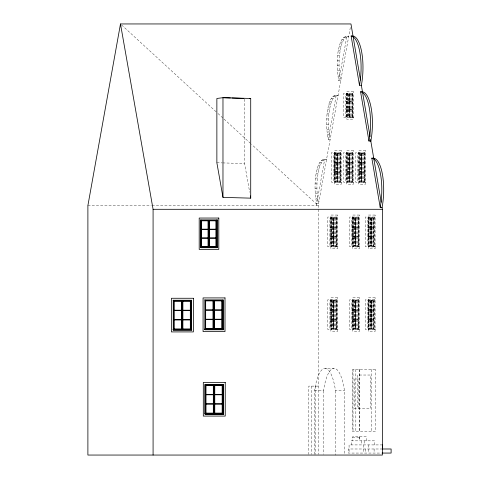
<?xml version="1.0" encoding="UTF-8"?>
<svg xmlns="http://www.w3.org/2000/svg" width="479" height="479" viewBox="0 0 479 479"><rect width="100%" height="100%" fill="white"/><g stroke="black" fill="none" stroke-linecap="round" stroke-linejoin="round"><path stroke-width="0.36" stroke-dasharray="2.4 1.8" d="M324.81 159.525C318.852 163.399 318.481 171.638 317.349 178.002C316.529 186.523 316.882 195.169 318.595 203.563L316.709 203.611C314.715 193.66 314.481 183.337 316.134 173.32C317.326 168.452 318.188 162.315 322.93 159.579L326.552 159.393L322.93 159.579M336.372 95.357C330.414 99.225 330.043 107.47 328.911 113.834C328.091 122.355 328.444 130.995 330.157 139.389L328.271 139.443C326.283 129.486 326.043 119.169 327.696 109.146C328.887 104.284 329.75 98.141 334.492 95.405L338.114 95.219L334.492 95.405M346.94 36.703C340.982 40.577 340.611 48.816 339.479 55.181C338.659 63.701 339.012 72.347 340.725 80.741L338.839 80.789C336.851 70.838 336.611 60.516 338.264 50.499C339.455 45.631 340.318 39.494 345.06 36.757L348.682 36.572L345.06 36.757M316.356 205.593L324.666 159.441M328.271 139.443L336.234 95.273M338.839 80.789L346.802 36.62M350.329 27.471L318.23 205.593L318.23 454.308M343.377 37.835L345.263 37.787M341.814 39.829L343.694 39.781M340.407 42.667L342.287 42.619M339.21 46.265L341.096 46.212M338.264 50.499L340.15 50.445M337.599 55.229L339.479 55.181M337.228 60.312L339.108 60.264M337.174 65.581L339.054 65.533M337.426 70.862L339.312 70.814M337.988 75.987L339.874 75.939M332.809 96.489L334.695 96.435M331.246 98.482L333.127 98.429M329.839 101.32L331.719 101.267M328.642 104.913L330.528 104.865M327.696 109.146L329.582 109.098M327.025 113.882L328.911 113.834M326.66 118.966L328.54 118.918M326.6 124.235L328.486 124.181M326.858 129.516L328.744 129.468M327.42 134.641L329.307 134.587M321.247 160.657L323.133 160.609M319.679 162.65L321.565 162.603M318.278 165.489L320.158 165.441M317.08 169.087L318.966 169.033M316.134 173.32L318.014 173.266M315.463 178.05L317.349 178.002M315.098 183.134L316.978 183.086M315.038 188.403L316.924 188.355M315.296 193.684L317.182 193.636M315.859 198.809L317.745 198.761M87.891 205.593L151.352 205.593M152.1 205.593L318.23 205.593L251.583 144.371M314.571 454.326L314.571 390.792A40.146 11.664 -90 0 1 325.037 368.363L334.025 368.363A40.146 11.664 90 0 1 344.491 390.792L344.491 455.05M318.23 386.11L308.823 386.11L308.823 454.308M314.571 390.792L323.559 390.792A40.146 11.664 90 0 1 334.025 368.363M325.037 368.363A40.146 11.664 -90 0 1 335.504 390.792L344.491 390.792M352.574 437.453L359.813 437.453M382.547 444.919L349.077 444.919L349.077 453.062M382.547 448.991L348.263 448.991L348.263 453.062L381.512 453.062M216.867 162.746L221.981 162.89M222.705 162.914L244.607 163.531L249.673 192.259M121.588 24.962L217.43 113.002M217.981 113.505L223.489 118.564M224.04 119.073L251.032 143.862M374.668 444.919L374.668 440.842L351.185 440.842L351.185 444.919M374.087 217.035L374.087 246.727M374.087 299.77L374.087 329.462M374.111 448.991L374.111 453.062M373.919 246.134L373.919 217.628L371.375 217.628L371.375 246.134M373.919 328.863L373.919 300.363L371.375 300.363L371.375 328.863M373.357 218.023L373.357 226.998M373.357 227.393L373.357 236.369M373.357 236.764L373.357 245.739M373.357 300.758L373.357 309.733M373.357 310.129L373.357 319.098M373.357 319.499L373.357 328.468M372.446 218.023L372.446 226.998M372.446 227.393L372.446 236.369M372.446 236.764L372.446 245.739M372.446 300.758L372.446 309.733M372.446 310.129L372.446 319.098M372.446 319.499L372.446 328.468M371.488 218.023L371.488 226.998M371.488 227.393L371.488 236.369M371.488 236.764L371.488 245.739M371.488 300.758L371.488 309.733M371.488 310.129L371.488 319.098M371.488 319.499L371.488 328.468M371.207 246.134L371.207 217.628L368.656 217.628L368.656 246.134M371.207 328.863L371.207 300.363L368.656 300.363L368.656 328.863M371.237 369.441L371.237 431.723M371.093 218.023L371.093 226.998M371.093 227.393L371.093 236.369M371.093 236.764L371.093 245.739M371.093 300.758L371.093 309.733M371.093 310.129L371.093 319.098M371.093 319.499L371.093 328.468M371.033 218.023L371.033 226.998M371.033 227.393L371.033 236.369M371.033 236.764L371.033 245.739M371.033 300.758L371.033 309.733M371.033 310.129L371.033 319.098M371.033 319.499L371.033 328.468M370.902 217.035L370.902 246.727M370.902 299.77L370.902 329.462M370.638 218.023L370.638 226.998M370.638 227.393L370.638 236.369M370.638 236.764L370.638 245.739M370.638 300.758L370.638 309.733M370.638 310.129L370.638 319.098M370.638 319.499L370.638 328.468M370.117 218.023L370.117 226.998M370.117 227.393L370.117 236.369M370.117 236.764L370.117 245.739M370.117 300.758L370.117 309.733M370.117 310.129L370.117 319.098M370.117 319.499L370.117 328.468M369.728 218.023L369.728 226.998M369.728 227.393L369.728 236.369M369.728 236.764L369.728 245.739M369.728 300.758L369.728 309.733M369.728 310.129L369.728 319.098M369.728 319.499L369.728 328.468M368.944 217.035L368.944 246.727M368.944 299.77L368.944 329.462M368.77 218.023L368.77 226.998M368.77 227.393L368.77 236.369M368.77 236.764L368.77 245.739M368.77 300.758L368.77 309.733M368.77 310.129L368.77 319.098M368.77 319.499L368.77 328.468M368.489 217.035L368.489 246.727M368.489 299.77L368.489 329.462M368.285 444.919L368.285 453.062M366.435 440.842L366.435 436.77L352.574 436.77L352.574 440.842M365.261 448.991L365.261 453.062M364.513 152.526L364.513 182.218M364.345 181.625L364.345 153.124L361.801 153.124L361.801 181.625M364.16 440.842L364.16 444.919M363.777 153.519L363.777 162.489M363.777 162.884L363.777 171.859M363.777 172.254L363.777 181.23M363.339 444.919L363.339 453.062M362.866 153.519L362.866 162.489M362.866 162.884L362.866 171.859M362.866 172.254L362.866 181.23M361.908 153.519L361.908 162.489M361.908 162.884L361.908 171.859M361.908 172.254L361.908 181.23M361.633 181.625L361.633 153.124L359.082 153.124L359.082 181.625M361.693 440.842L361.693 444.919M361.519 153.519L361.519 162.489M361.519 162.884L361.519 171.859M361.519 172.254L361.519 181.23M361.453 153.519L361.453 162.489M361.453 162.884L361.453 171.859M361.453 172.254L361.453 181.23M361.328 152.526L361.328 182.218M361.064 153.519L361.064 162.489M361.064 162.884L361.064 171.859M361.064 172.254L361.064 181.23M360.543 153.519L360.543 162.489M360.543 162.884L360.543 171.859M360.543 172.254L360.543 181.23M360.154 153.519L360.154 162.489M360.154 162.884L360.154 171.859M360.154 172.254L360.154 181.23M359.813 369.441L359.813 431.723M359.813 436.77L359.813 440.842M359.531 369.441L359.531 431.723M359.37 152.526L359.37 182.218M359.196 153.519L359.196 162.489M359.196 162.884L359.196 171.859M359.196 172.254L359.196 181.23M359.196 436.77L359.196 440.842M358.915 152.526L358.915 182.218M358.454 217.035L358.454 246.727M358.454 299.77L358.454 329.462M358.496 408.581L358.496 378.973L354.352 378.973L354.352 408.581L370.477 408.581L370.477 375.027L357.753 375.027L357.753 408.581M358.286 246.134L358.286 217.628L355.735 217.628L355.735 246.134M358.286 328.863L358.286 300.363L355.735 300.363L355.735 328.863M357.717 218.023L357.717 226.998M357.717 227.393L357.717 236.369M357.717 236.764L357.717 245.739M357.717 300.758L357.717 309.733M357.717 310.129L357.717 319.098M357.717 319.499L357.717 328.468M356.807 218.023L356.807 226.998M356.807 227.393L356.807 236.369M356.807 236.764L356.807 245.739M356.807 300.758L356.807 309.733M356.807 310.129L356.807 319.098M356.807 319.499L356.807 328.468M355.849 218.023L355.849 226.998M355.849 227.393L355.849 236.369M355.849 236.764L355.849 245.739M355.849 300.758L355.849 309.733M355.849 310.129L355.849 319.098M355.849 319.499L355.849 328.468M355.831 369.441L355.831 431.723M355.568 246.134L355.568 217.628L353.023 217.628L353.023 246.134M355.568 328.863L355.568 300.363L353.023 300.363L353.023 328.863M355.46 218.023L355.46 226.998M355.46 227.393L355.46 236.369M355.46 236.764L355.46 245.739M355.46 300.758L355.46 309.733M355.46 310.129L355.46 319.098M355.46 319.499L355.46 328.468M355.394 218.023L355.394 226.998M355.394 227.393L355.394 236.369M355.394 236.764L355.394 245.739M355.394 300.758L355.394 309.733M355.394 310.129L355.394 319.098M355.394 319.499L355.394 328.468M355.268 217.035L355.268 246.727M355.268 299.77L355.268 329.462M354.999 218.023L354.999 226.998M354.999 227.393L354.999 236.369M354.999 236.764L354.999 245.739M354.999 300.758L354.999 309.733M354.999 310.129L354.999 319.098M354.999 319.499L354.999 328.468M354.484 218.023L354.484 226.998M354.484 227.393L354.484 236.369M354.484 236.764L354.484 245.739M354.484 300.758L354.484 309.733M354.484 310.129L354.484 319.098M354.484 319.499L354.484 328.468M354.089 218.023L354.089 226.998M354.089 227.393L354.089 236.369M354.089 236.764L354.089 245.739M354.089 300.758L354.089 309.733M354.089 310.129L354.089 319.098M354.089 319.499L354.089 328.468M353.31 217.035L353.31 246.727M353.31 299.77L353.31 329.462M353.131 218.023L353.131 226.998M353.131 227.393L353.131 236.369M353.131 236.764L353.131 245.739M353.131 300.758L353.131 309.733M353.131 310.129L353.131 319.098M353.131 319.499L353.131 328.468M353.029 369.441L353.029 431.723M352.855 217.035L352.855 246.727M352.855 299.77L352.855 329.462M352.676 218.023L352.676 226.998M352.676 227.393L352.676 236.369M352.676 236.764L352.676 245.739M352.676 300.758L352.676 309.733M352.676 310.129L352.676 319.098M352.676 319.499L352.676 328.468M352.424 93.291L352.424 117.541M352.424 152.526L352.424 182.218M352.257 117.056L352.257 93.776L349.712 93.776L349.712 117.056M352.257 181.625L352.257 153.124L349.712 153.124L349.712 181.625M351.688 94.1L351.688 101.428M351.688 101.752L351.688 109.08M351.688 109.404L351.688 116.732M351.688 153.519L351.688 162.489M351.688 162.884L351.688 171.859M351.688 172.254L351.688 181.23M350.778 94.1L350.778 101.428M350.778 101.752L350.778 109.08M350.778 109.404L350.778 116.732M350.778 153.519L350.778 162.489M350.778 162.884L350.778 171.859M350.778 172.254L350.778 181.23M349.82 94.1L349.82 101.428M349.82 101.752L349.82 109.08M349.82 109.404L349.82 116.732M349.82 153.519L349.82 162.489M349.82 162.884L349.82 171.859M349.82 172.254L349.82 181.23M349.538 117.056L349.538 93.776L346.994 93.776L346.994 117.056M349.538 181.625L349.538 153.124L346.994 153.124L346.994 181.625M349.43 94.1L349.365 101.428M349.43 101.752L349.365 109.08M349.365 109.404L349.43 116.732M349.365 153.519L349.43 162.489M349.365 162.884L349.43 171.859M349.43 172.254L349.365 181.23M349.239 93.291L349.239 117.541M349.239 152.526L349.239 182.218M348.975 94.1L348.975 101.428M348.975 101.752L348.975 109.08M348.975 109.404L348.975 116.732M348.975 153.519L348.975 162.489M348.975 162.884L348.975 171.859M348.975 172.254L348.975 181.23M348.455 94.1L348.455 101.428M348.455 101.752L348.455 109.08M348.455 109.404L348.455 116.732M348.455 153.519L348.455 162.489M348.455 162.884L348.455 171.859M348.455 172.254L348.455 181.23M348.065 94.1L348.065 101.428M348.065 101.752L348.065 109.08M348.065 109.404L348.065 116.732M348.065 153.519L348.065 162.489M348.065 162.884L348.065 171.859M348.065 172.254L348.065 181.23M347.281 93.291L347.281 117.541M347.281 152.526L347.281 182.218M347.107 94.1L347.107 101.428M347.107 101.752L347.107 109.08M347.107 109.404L347.107 116.732M347.107 153.519L347.107 162.489M347.107 162.884L347.107 171.859M347.107 172.254L347.107 181.23M346.826 93.291L346.826 117.541M346.826 152.526L346.826 182.218M340.335 152.526L340.335 182.218M340.168 181.625L340.168 153.124L337.617 153.124L337.617 181.625M339.599 153.519L339.599 162.489M339.599 162.884L339.599 171.859M339.599 172.254L339.599 181.23M338.689 153.519L338.689 162.489M338.689 162.884L338.689 171.859M338.689 172.254L338.689 181.23M337.731 153.519L337.731 162.489M337.731 162.884L337.731 171.859M337.731 172.254L337.731 181.23M337.45 181.625L337.45 153.124L334.905 153.124L334.905 181.625M337.276 153.519L337.342 162.489M337.342 162.884L337.276 171.859M337.342 172.254L337.276 181.23M337.15 152.526L337.15 182.218M336.887 153.519L336.887 162.489M336.887 162.884L336.887 171.859M336.887 172.254L336.887 181.23M336.587 217.035L336.587 246.727M336.587 299.77L336.587 329.462M336.366 153.519L336.366 162.489M336.366 162.884L336.366 171.859M336.366 172.254L336.366 181.23M336.42 246.134L336.42 217.628L333.875 217.628L333.875 246.134M336.42 328.863L336.42 300.363L333.875 300.363L333.875 328.863M335.977 153.519L335.977 162.489M335.977 162.884L335.977 171.859M335.977 172.254L335.977 181.23M335.857 218.023L335.857 226.998M335.857 227.393L335.857 236.369M335.857 236.764L335.857 245.739M335.857 300.758L335.857 309.733M335.857 310.129L335.857 319.098M335.857 319.499L335.857 328.468M335.504 390.792L335.504 455.05M335.192 152.526L335.192 182.218M335.019 153.519L335.019 162.489M335.019 162.884L335.019 171.859M335.019 172.254L335.019 181.23M334.947 218.023L334.947 226.998M334.947 227.393L334.947 236.369M334.947 236.764L334.947 245.739M334.947 300.758L334.947 309.733M334.947 310.129L334.947 319.098M334.947 319.499L334.947 328.468M334.737 152.526L334.737 182.218M334.564 153.519L334.564 162.489M334.564 162.884L334.564 171.859M334.564 172.254L334.564 181.23M333.989 218.023L333.989 226.998M333.989 227.393L333.989 236.369M333.989 236.764L333.989 245.739M333.989 300.758L333.989 309.733M333.989 310.129L333.989 319.098M333.989 319.499L333.989 328.468M333.707 246.134L333.707 217.628L331.157 217.628L331.157 246.134M333.707 328.863L333.707 300.363L331.157 300.363L331.157 328.863M333.594 218.023L333.594 226.998M333.594 227.393L333.594 236.369M333.594 236.764L333.594 245.739M333.594 300.758L333.594 309.733M333.594 310.129L333.594 319.098M333.594 319.499L333.594 328.468M333.534 218.023L333.534 226.998M333.534 227.393L333.534 236.369M333.534 236.764L333.534 245.739M333.534 300.758L333.534 309.733M333.534 310.129L333.534 319.098M333.534 319.499L333.534 328.468M333.402 217.035L333.402 246.727M333.402 299.77L333.402 329.462M333.139 218.023L333.139 226.998M333.139 227.393L333.139 236.369M333.139 236.764L333.139 245.739M333.139 300.758L333.139 309.733M333.139 310.129L333.139 319.098M333.139 319.499L333.139 328.468M332.618 218.023L332.618 226.998M332.618 227.393L332.618 236.369M332.618 236.764L332.618 245.739M332.618 300.758L332.618 309.733M332.618 310.129L332.618 319.098M332.618 319.499L332.618 328.468M332.228 218.023L332.228 226.998M332.228 227.393L332.228 236.369M332.228 236.764L332.228 245.739M332.228 300.758L332.228 309.733M332.228 310.129L332.228 319.098M332.228 319.499L332.228 328.468M331.444 217.035L331.444 246.727M331.444 299.77L331.444 329.462M331.27 218.023L331.27 226.998M331.27 227.393L331.27 236.369M331.27 236.764L331.27 245.739M331.27 300.758L331.27 309.733M331.27 310.129L331.27 319.098M331.27 319.499L331.27 328.468M330.989 217.035L330.989 246.727M330.989 299.77L330.989 329.462M330.815 218.023L330.815 226.998M330.815 227.393L330.815 236.369M330.815 236.764L330.815 245.739M330.815 300.758L330.815 309.733M330.815 310.129L330.815 319.098M330.815 319.499L330.815 328.468M323.559 390.792L323.559 454.326M315.332 386.11L315.332 454.308M311.721 386.11L311.721 454.308M244.607 99.219L244.607 163.531M353.442 91.675L346.718 91.675L346.718 119.157L353.442 119.157L353.442 91.675M352.879 93.291L343.641 93.291L343.641 117.541L352.879 117.541L352.879 93.291M352.143 94.1L345.742 94.1L345.742 101.428L352.143 101.428L352.143 94.1M352.143 101.752L345.742 101.752L345.742 109.08L352.143 109.08L352.143 101.752M352.143 109.404L345.742 109.404L345.742 116.732L352.143 116.732L352.143 109.404M352.424 117.056L346.826 117.056L348.191 117.702L353.789 117.702L352.424 117.056M341.347 150.55L334.629 150.55L334.629 184.199L341.347 184.199L341.347 150.55M353.442 150.55L346.718 150.55L346.718 184.199L353.442 184.199L353.442 150.55M365.531 150.55L358.813 150.55L358.813 184.199L365.531 184.199L365.531 150.55M340.791 152.526L331.552 152.526L331.552 182.218L340.791 182.218L340.791 152.526M352.879 152.526L343.641 152.526L343.641 182.218L352.879 182.218L352.879 152.526M364.968 152.526L355.729 152.526L355.729 182.218L364.968 182.218L364.968 152.526M340.054 153.519L333.647 153.519L333.647 162.489L340.054 162.489L340.054 153.519M352.143 153.519L345.742 153.519L345.742 162.489L352.143 162.489L352.143 153.519M364.232 153.519L357.831 153.519L357.831 162.489L364.232 162.489L364.232 153.519M340.054 162.884L333.647 162.884L333.647 171.859L340.054 171.859L340.054 162.884M352.143 162.884L345.742 162.884L345.742 171.859L352.143 171.859L352.143 162.884M364.232 162.884L357.831 162.884L357.831 171.859L364.232 171.859L364.232 162.884M340.054 172.254L333.647 172.254L333.647 181.23L340.054 181.23L340.054 172.254M352.143 172.254L345.742 172.254L345.742 181.23L352.143 181.23L352.143 172.254M364.232 172.254L357.831 172.254L357.831 181.23L364.232 181.23L364.232 172.254M340.335 181.625L334.737 181.625L334.965 182.02C335.959 182.685 344.97 182.505 340.563 182.02L340.335 181.625M352.424 181.625L346.826 181.625L347.053 182.02C348.053 182.685 357.059 182.505 352.652 182.02L352.424 181.625M364.513 181.625L358.915 181.625L359.142 182.02C360.142 182.685 369.147 182.505 364.741 182.02L364.513 181.625M337.605 215.053L330.887 215.053L330.887 248.709L337.605 248.709L337.605 215.053M359.466 215.053L352.748 215.053L352.748 248.709L359.466 248.709L359.466 215.053M375.105 215.053L368.387 215.053L368.387 248.709L375.105 248.709L375.105 215.053M337.042 217.035L327.804 217.035L327.804 246.727L337.042 246.727L337.042 217.035M358.909 217.035L349.67 217.035L349.67 246.727L358.909 246.727L358.909 217.035M374.542 217.035L365.303 217.035L365.303 246.727L374.542 246.727L374.542 217.035M336.312 218.023L329.905 218.023L329.905 226.998L336.312 226.998L336.312 218.023M358.172 218.023L351.766 218.023L351.766 226.998L358.172 226.998L358.172 218.023M373.812 218.023L367.405 218.023L367.405 226.998L373.812 226.998L373.812 218.023M336.312 227.393L329.905 227.393L329.905 236.369L336.312 236.369L336.312 227.393M358.172 227.393L351.766 227.393L351.766 236.369L358.172 236.369L358.172 227.393M373.812 227.393L367.405 227.393L367.405 236.369L373.812 236.369L373.812 227.393M336.312 236.764L329.905 236.764L329.905 245.739L336.312 245.739L336.312 236.764M358.172 236.764L351.766 236.764L351.766 245.739L358.172 245.739L358.172 236.764M373.812 236.764L367.405 236.764L367.405 245.739L373.812 245.739L373.812 236.764M336.587 246.134L330.989 246.134L331.217 246.529C332.216 247.194 341.222 247.008 336.815 246.529L336.587 246.134M358.454 246.134L352.855 246.134L353.083 246.529C354.077 247.194 363.088 247.008 358.681 246.529L358.454 246.134M374.087 246.134L368.489 246.134L368.716 246.529C369.716 247.194 378.721 247.008 374.315 246.529L374.087 246.134M337.605 297.788L330.887 297.788L330.887 331.438L337.605 331.438L337.605 297.788M359.466 297.788L352.748 297.788L352.748 331.438L359.466 331.438L359.466 297.788M375.105 297.788L368.387 297.788L368.387 331.438L375.105 331.438L375.105 297.788M337.042 299.77L327.804 299.77L327.804 329.462L337.042 329.462L337.042 299.77M358.909 299.77L349.67 299.77L349.67 329.462L358.909 329.462L358.909 299.77M374.542 299.77L365.303 299.77L365.303 329.462L374.542 329.462L374.542 299.77M336.312 300.758L329.905 300.758L329.905 309.733L336.312 309.733L336.312 300.758M358.172 300.758L351.766 300.758L351.766 309.733L358.172 309.733L358.172 300.758M373.812 300.758L367.405 300.758L367.405 309.733L373.812 309.733L373.812 300.758M336.312 310.129L329.905 310.129L329.905 319.098L336.312 319.098L336.312 310.129M358.172 310.129L351.766 310.129L351.766 319.098L358.172 319.098L358.172 310.129M373.812 310.129L367.405 310.129L367.405 319.098L373.812 319.098L373.812 310.129M336.312 319.499L329.905 319.499L329.905 328.468L336.312 328.468L336.312 319.499M358.172 319.499L351.766 319.499L351.766 328.468L358.172 328.468L358.172 319.499M373.812 319.499L367.405 319.499L367.405 328.468L373.812 328.468L373.812 319.499M336.587 328.863L330.989 328.863L331.217 329.265C332.216 329.929 341.222 329.744 336.815 329.265L336.587 328.863M358.454 328.863L352.855 328.863L353.083 329.265C354.077 329.929 363.088 329.744 358.681 329.265L358.454 328.863M374.087 328.863L368.489 328.863L368.716 329.265C369.716 329.929 378.721 329.744 374.315 329.265L374.087 328.863M375.219 369.441L352.76 369.441L352.76 431.723L375.219 431.723L375.219 369.441"/><path stroke-width="0.72" d="M361.364 85.286A33.835 11.185 -88.5 0 0 353.017 36.075L351.131 36.015L359.478 85.25L361.358 85.28L370.075 136.689M370.818 141.077L370.818 141.06A33.835 11.185 -88.5 0 0 362.477 91.854L360.585 91.8L368.938 141.03L370.812 141.03M353.017 36.069L350.963 23.95L120.486 23.95L87.891 205.593L87.891 455.05L382.386 455.05L382.386 209.299L382.074 207.437A33.835 11.173 -88.5 0 0 373.728 158.232L373.722 158.172M249.355 98.47L250.715 98.47L250.715 198.15L222.974 197.372L216.867 162.746L216.867 98.47L222.974 97.692L250.715 98.47M120.486 23.95L153.082 209.299L382.386 209.299M201.348 220.813L208.275 220.813L208.275 229.166L201.348 229.166M201.348 229.531L208.275 229.531L208.275 237.883L201.348 237.883M201.348 238.255L208.275 238.255L208.275 246.607L201.348 246.607M204.749 299.89L223.172 299.89L223.172 329.582L204.749 329.582M173.105 300.243L191.534 300.243L191.534 329.941L173.105 329.941M182.733 301.237L190.468 301.237L190.468 310.212L182.733 310.212M182.733 310.608L190.468 310.608L190.468 319.577L182.733 319.577M182.733 319.978L190.468 319.978L190.468 328.947L182.733 328.947M173.105 329.342L191.384 329.342L191.834 330.139L173.56 330.139L173.182 329.744M382.242 448.991L391.109 448.991L391.109 453.062L382.242 453.062M382.068 207.407L380.188 207.407A33.847 11.179 -88.5 0 0 371.842 158.172L373.722 158.22M230.435 97.961L222.974 97.692L222.974 197.372M231.926 98.015L243.859 98.446M250.325 195.941L250.715 198.15M353.143 36.799L360.483 80.113M370.566 139.587L381.194 202.27M371.842 158.172L380.188 207.407M382.547 444.919L382.547 448.991M223.256 384.415L223.256 414.107M223.022 299.89L223.022 329.582M222.711 413.509L222.711 385.008L214.394 385.008L214.394 413.509M222.478 328.989L222.478 300.483L214.161 300.483L214.161 328.989M222.19 385.403L222.19 394.379M222.19 394.774L222.19 403.743M222.19 404.144L222.19 413.114M221.957 300.884L221.957 309.853M221.957 310.248L221.957 319.224M221.957 319.619L221.957 328.594M217.017 219.891L217.017 247.523M216.526 246.972L216.526 220.442L209.095 220.442L209.095 246.972M216.053 220.813L216.053 229.166M216.053 229.531L216.053 237.883M216.053 238.255L216.053 246.607M214.76 385.403L214.76 394.379M214.76 394.774L214.76 403.743M214.76 404.144L214.76 413.114M214.526 300.884L214.526 309.853M214.526 310.248L214.526 319.224M214.526 319.619L214.526 328.594M213.844 413.509L213.844 385.008L205.527 385.008L205.527 413.509M213.61 328.989L213.61 300.483L205.293 300.483L205.293 328.989M213.329 385.403L213.329 394.379M213.329 394.774L213.329 403.743M213.329 404.144L213.329 413.114M213.095 300.884L213.095 309.853M213.095 310.248L213.095 319.224M213.095 319.619L213.095 328.594M209.419 220.813L209.419 229.166M209.419 229.531L209.419 237.883M209.419 238.255L209.419 246.607M208.605 246.972L208.605 220.442L201.168 220.442L201.168 246.972M208.126 220.813L208.126 229.166M208.126 229.531L208.126 237.883M208.126 238.255L208.126 246.607M205.892 385.403L205.892 394.379M205.892 394.774L205.892 403.743M205.892 404.144L205.892 413.114M205.659 300.884L205.659 309.853M205.659 310.248L205.659 319.224M205.659 319.619L205.659 328.594M205.132 384.415L205.132 414.107M204.898 299.89L204.898 329.582M201.497 220.813L201.497 229.166M201.497 229.531L201.497 237.883M201.497 238.255L201.497 246.607M200.833 219.891L200.833 247.523M191.384 300.243L191.384 329.941M190.834 329.342L190.834 300.842L182.517 300.842L182.517 329.342M190.319 301.237L190.319 310.212M190.319 310.608L190.319 319.577M190.319 319.978L190.319 328.947M182.882 301.237L182.882 310.212M182.882 310.608L182.882 319.577M182.882 319.978L182.882 328.947M181.972 329.342L181.972 300.842L173.655 300.842L173.655 329.342M181.451 301.237L181.451 310.212M181.451 310.608L181.451 319.577M181.451 319.978L181.451 328.947M174.021 301.237L174.021 310.212M174.021 310.608L174.021 319.577M174.021 319.978L174.021 328.947M173.254 300.243L173.254 329.941M153.082 209.299L153.082 455.05M351.131 36.015A33.847 11.179 -88.5 0 1 359.478 85.25M360.585 91.8A33.847 11.179 -88.5 0 1 368.938 141.03M218.801 218.047L199.198 218.047L199.198 249.367L218.801 249.367L218.801 218.047M217.173 219.891L200.677 219.891L200.677 247.523L217.173 247.523L217.173 219.891M216.203 220.813L209.269 220.813L209.269 229.166L216.203 229.166L216.203 220.813M216.203 229.531L209.269 229.531L209.269 237.883L216.203 237.883L216.203 229.531M216.203 238.255L209.269 238.255L209.269 246.607L216.203 246.607L216.203 238.255M217.017 246.972L200.677 246.972L201.132 247.709L217.472 247.709L217.017 246.972M225.004 297.914L203.072 297.914L203.072 331.564L225.004 331.564L225.004 297.914M193.36 298.267L171.428 298.267L171.428 331.917L193.36 331.917L193.36 298.267M213.245 300.884L205.509 300.884L205.509 309.853L213.245 309.853L213.245 300.884M222.106 300.884L214.376 300.884L214.376 309.853L222.106 309.853L222.106 300.884M181.607 301.237L173.871 301.237L173.871 310.212L181.607 310.212L181.607 301.237M213.245 310.248L205.509 310.248L205.509 319.224L213.245 319.224L213.245 310.248M222.106 310.248L214.376 310.248L214.376 319.224L222.106 319.224L222.106 310.248M181.607 310.608L173.871 310.608L173.871 319.577L181.607 319.577L181.607 310.608M213.245 319.619L205.509 319.619L205.509 328.594L213.245 328.594L213.245 319.619M222.106 319.619L214.376 319.619L214.376 328.594L222.106 328.594L222.106 319.619M181.607 319.978L173.871 319.978L173.871 328.947L181.607 328.947L181.607 319.978M223.022 328.989L204.749 328.989L205.198 329.78L223.477 329.78L223.022 328.989M225.238 382.434L203.306 382.434L203.306 416.083L225.238 416.083L225.238 382.434M223.406 384.415L204.982 384.415L204.982 414.107L223.406 414.107L223.406 384.415M213.478 385.403L205.742 385.403L205.742 394.379L213.478 394.379L213.478 385.403M222.34 385.403L214.61 385.403L214.61 394.379L222.34 394.379L222.34 385.403M213.478 394.774L205.742 394.774L205.742 403.743L213.478 403.743L213.478 394.774M222.34 394.774L214.61 394.774L214.61 403.743L222.34 403.743L222.34 394.774M213.478 404.144L205.742 404.144L205.742 413.114L213.478 413.114L213.478 404.144M222.34 404.144L214.61 404.144L214.61 413.114L222.34 413.114L222.34 404.144M223.256 413.509L204.982 413.509L205.431 414.305L223.711 414.305L223.256 413.509"/></g></svg>
